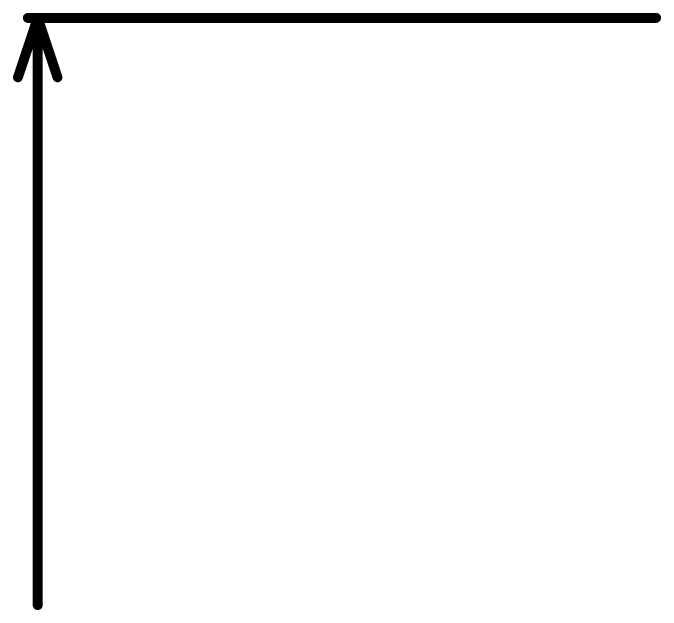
# Model space of a CAD drawing. Header units: inches. Extents: x -0.8 to 12, y -0.1 to 3.7.
# Drawn here: x -0.662 to -0.008, y 1.356 to 1.959 of the extents above; entities that cross this region are included whole.
import ezdxf

# ---------------------------------------------------------------- set-up
doc = ezdxf.new("R2010")
doc.units = ezdxf.units.IN
doc.header["$MEASUREMENT"] = 0
doc.layers.add('Draft and Dimension', color=6, linetype='Continuous')

msp = doc.modelspace()

# ---------------------------------------------------------------- linework, layer by layer
at = {"layer": 'Draft and Dimension', "const_width": 0.01}
for points in [[(-0.657, 1.89441), (-0.637, 1.95441)], [(-0.647, 1.95441), (-0.0125, 1.95441)], [(-0.637, 1.95441), (-0.617, 1.89441)], [(-0.637, 1.36102), (-0.637, 1.95441)]]:
    msp.add_lwpolyline(points, dxfattribs=at)
at = {"layer": 'Draft and Dimension', "const_width": 0.005}
for points in [[(-0.6495, 1.95441, 1), (-0.6445, 1.95441, 1)], [(-0.6395, 1.95441, 1), (-0.6345, 1.95441, 1)], [(-0.6395, 1.95441, 1), (-0.6345, 1.95441, 1)], [(-0.6395, 1.95441, 1), (-0.6345, 1.95441, 1)], [(-0.015, 1.95441, 1), (-0.01, 1.95441, 1)], [(-0.6595, 1.89441, 1), (-0.6545, 1.89441, 1)], [(-0.6195, 1.89441, 1), (-0.6145, 1.89441, 1)], [(-0.6395, 1.36102, 1), (-0.6345, 1.36102, 1)]]:
    msp.add_lwpolyline(points, format="xyb", close=True, dxfattribs=at)

doc.saveas('drawing.dxf')
